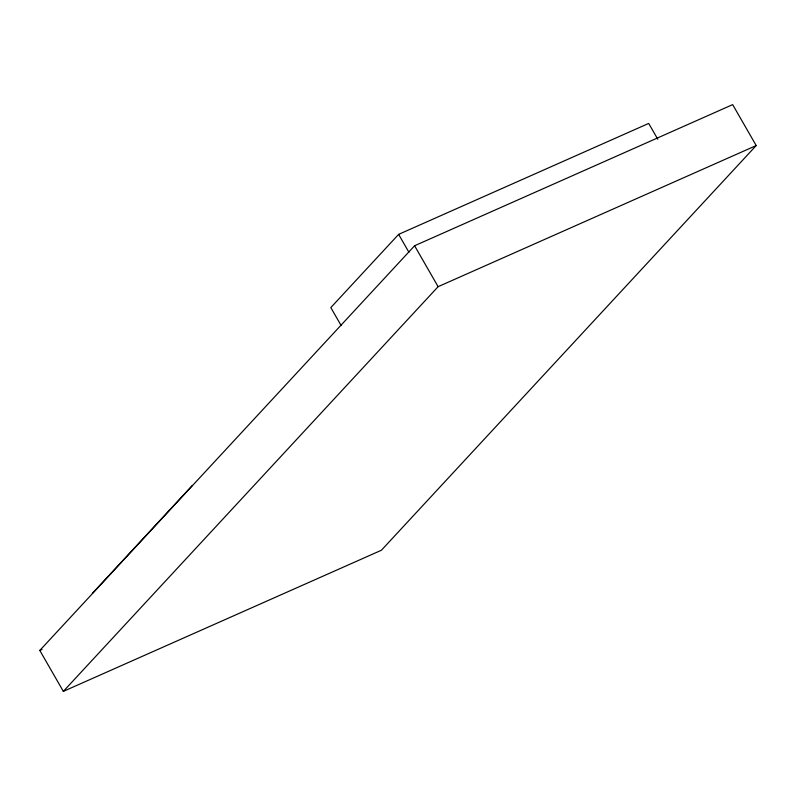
<?xml version="1.0" encoding="UTF-8"?>
<svg xmlns="http://www.w3.org/2000/svg" width="796" height="796" viewBox="0 0 796 796"><rect width="100%" height="100%" fill="white"/><g stroke="black" fill="none" stroke-linecap="round" stroke-linejoin="round"><path stroke-width="1.19" d="M657.804 139.25L648.7 123.42L398.627 234.372L330.818 307.594L341.136 325.534M92.366 593.408L192.423 485.361M39.8 650.441L414.587 245.755L732.668 104.624L756.2 145.559L381.413 550.245L63.332 691.376L39.8 650.441L42.069 649.437M63.332 691.376L438.118 286.679L756.2 145.559M414.587 245.755L438.118 286.679M398.627 234.372L408.955 252.312"/></g></svg>
